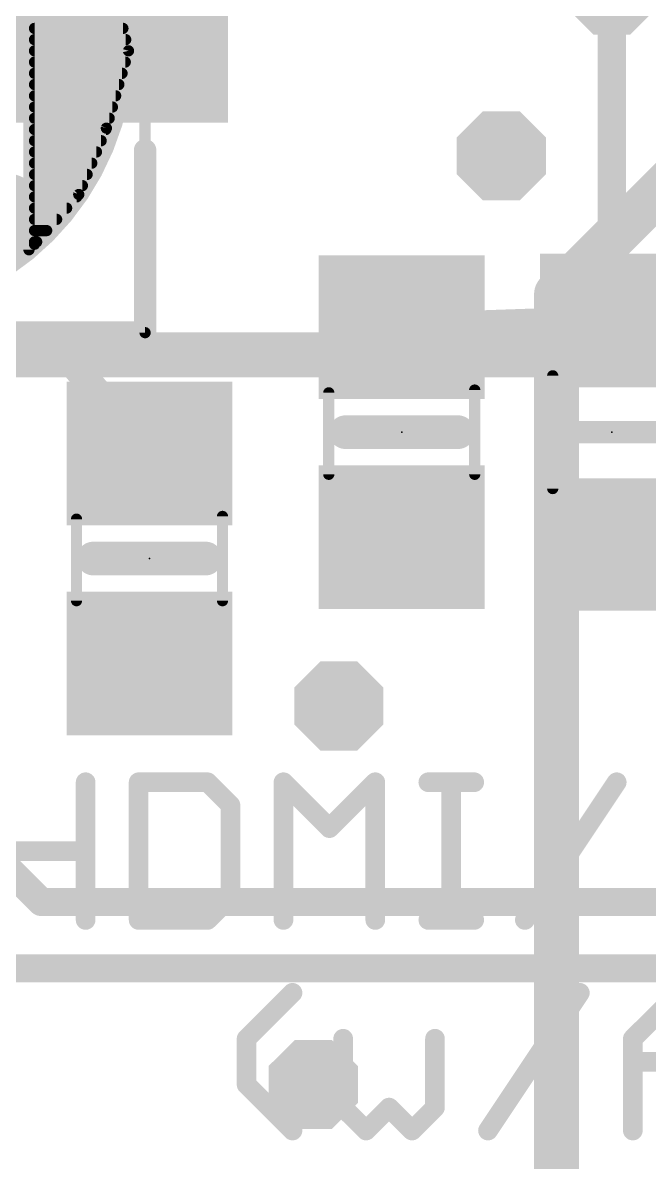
# Model space of a CAD drawing. Extents: x -30 to 79, y -8 to 63.
# Drawn here: x 11.27 to 16.94, y 8.95 to 19.25 of the extents above; entities that cross this region are included whole.
import ezdxf

# ---------------------------------------------------------------- set-up
doc = ezdxf.new("R2010")
doc.units = 0
for name, color, linetype in [('1', 12, 'CONTINUOUS'), ('16', 132, 'CONTINUOUS'), ('18', 3, 'CONTINUOUS'), ('21', 40, 'CONTINUOUS'), ('23', 40, 'CONTINUOUS'), ('51', 253, 'CONTINUOUS')]:
    doc.layers.add(name, color=color, linetype=linetype)

# ---------------------------------------------------------------- blocks, each defined once
blk = doc.blocks.new('RECT')
blk.add_solid([(-0.5, -0.5), (0.5, -0.5), (-0.5, 0.5), (0.5, 0.5)])
blk = doc.blocks.new('OCTAGONV')
at = {"const_width": 0.5}
blk.add_lwpolyline([(-0.25, -0.1036), (-0.25, 0.1036), (-0.1036, 0.25), (0.1036, 0.25), (0.25, 0.1036), (0.25, -0.1036), (0.1036, -0.25), (-0.1036, -0.25), (-0.25, -0.1036), (-0.25, 0.1036)], dxfattribs=at)
blk = doc.blocks.new('ROUNDV')
at = {"const_width": 0.5}
blk.add_lwpolyline([(0, -0.25, 1), (0, 0.25, 1), (0, -0.25)], format="xyb", dxfattribs=at)

msp = doc.modelspace()

# ---------------------------------------------------------------- linework, layer by layer
at = {"layer": '1'}
for points, const_width in [([(16.6, 16.566), (16.6, 19.55)], 0.254), ([(14.7, 16.5), (16.6, 16.566)], 0.254), ([(9.8, 16.25), (11.657, 16.25)], 0.254), ([(11.657, 16.25), (12.419, 15.357)], 0.254), ([(7.591, 15.15), (11.441, 11.3)], 0.254), ([(16.6, 14.534), (18.4, 14.534)], 0.6096), ([(23.7, 11.3), (11.441, 11.3)], 0.254), ([(23.5, 10.7), (11.141, 10.7)], 0.254)]:
    msp.add_lwpolyline(points, dxfattribs=dict(at, const_width=const_width))
for points, const_width in [([(14.6978, 16.5635, 1), (14.7022, 16.4365)], 0.127), ([(16.5365, 16.566, 1), (16.6635, 16.566)], 0.127), ([(16.6022, 16.5025, 1), (16.5978, 16.6295)], 0.127), ([(11.7053, 16.2912, 1), (11.6087, 16.2088)], 0.127), ([(11.657, 16.1865, 1), (11.657, 16.3135)], 0.127), ([(12.3707, 15.3158, 1), (12.4673, 15.3982)], 0.127), ([(16.6, 14.6864, 1), (16.6, 14.3816)], 0.3048), ([(11.441, 11.3635, 1), (11.441, 11.2365)], 0.127), ([(11.3961, 11.2551, 1), (11.4859, 11.3449)], 0.127)]:
    msp.add_lwpolyline(points, format="xyb", dxfattribs=dict(at, const_width=const_width))
at = {"layer": '16', "const_width": 0.4064}
for points in [[(19.75, 20.45), (16.1, 16.8)], [(16.1, 16.8), (16.1, 16.25)], [(9.8, 16.25), (16.1, 16.25)], [(16.1, 16.25), (16.1, 6.75)]]:
    msp.add_lwpolyline(points, dxfattribs=at)
at = {"layer": '16', "const_width": 0.2032}
for points in [[(16.2016, 16.8, 1), (15.9984, 16.8)], [(16.0282, 16.8718, 1), (16.1718, 16.7282)], [(16.2016, 16.25, 1), (15.9984, 16.25)], [(16.1, 16.1484, 1), (16.1, 16.3516)], [(15.9984, 16.25, 1), (16.2016, 16.25)]]:
    msp.add_lwpolyline(points, format="xyb", dxfattribs=at)
at = {"layer": '21'}
for points, const_width in [([(12.379, 18.1), (12.379, 16.45)], 0.2032), ([(12.379, 16.45), (8.529, 16.45)], 0.2032), ([(15.208, 15.55), (14.192, 15.55)], 0.3048), ([(16.092, 15.55), (17.108, 15.55)], 0.2032), ([(12.927, 14.407), (11.911, 14.407)], 0.3048), ([(11.8413, 12.3836), (11.8413, 11.1379)], 0.1778), ([(12.3206, 12.3836), (12.3206, 11.1379)], 0.1778), ([(12.9435, 12.3836), (12.3206, 12.3836)], 0.1778), ([(13.1511, 12.176), (12.9435, 12.3836)], 0.1778), ([(13.6303, 11.1379), (13.6303, 12.3836)], 0.1778), ([(13.6303, 12.3836), (14.0456, 11.9683)], 0.1778), ([(14.0456, 11.9683), (14.4608, 12.3836)], 0.1778), ([(14.4608, 12.3836), (14.4608, 11.1379)], 0.1778), ([(14.9401, 12.3836), (15.3553, 12.3836)], 0.1778), ([(15.1477, 11.1379), (15.1477, 12.3836)], 0.1778), ([(15.8132, 11.1379), (16.6437, 12.3836)], 0.1778), ([(13.1511, 11.3455), (13.1511, 12.176)], 0.1778), ([(11.0109, 11.7607), (11.8413, 11.7607)], 0.1778), ([(12.9435, 11.1379), (13.1511, 11.3455)], 0.1778), ([(12.3206, 11.1379), (12.9435, 11.1379)], 0.1778), ([(14.9401, 11.1379), (15.3553, 11.1379)], 0.1778), ([(13.2969, 10.0633), (13.7121, 10.4786)], 0.1778), ([(15.4798, 9.2329), (16.3102, 10.4786)], 0.1778), ([(16.7895, 10.0633), (17.2047, 10.4786)], 0.1778), ([(13.2969, 9.6481), (13.2969, 10.0633)], 0.1778), ([(14.17, 10.0633), (14.17, 9.4405)], 0.1778), ([(15.0005, 9.4405), (15.0005, 10.0633)], 0.1778), ([(16.7895, 9.2329), (16.7895, 10.0633)], 0.1778), ([(16.7895, 9.8557), (17.6199, 9.8557)], 0.1778), ([(13.7121, 9.2329), (13.2969, 9.6481)], 0.1778), ([(14.17, 9.4405), (14.3777, 9.2329)], 0.1778), ([(14.3777, 9.2329), (14.5853, 9.4405)], 0.1778), ([(14.5853, 9.4405), (14.7929, 9.2329)], 0.1778), ([(14.7929, 9.2329), (15.0005, 9.4405)], 0.1778)]:
    msp.add_lwpolyline(points, dxfattribs=dict(at, const_width=const_width))
for points, const_width in [([(12.4298, 18.1, 1), (12.3282, 18.1)], 0.1016), ([(12.3282, 16.45, 1), (12.4298, 16.45)], 0.1016), ([(12.379, 16.3992, 1), (12.379, 16.5008)], 0.1016), ([(14.192, 15.6262, 1), (14.192, 15.4738)], 0.1524), ([(15.208, 15.4738, 1), (15.208, 15.6262)], 0.1524), ([(16.092, 15.6008, 1), (16.092, 15.4992)], 0.1016), ([(11.911, 14.4832, 1), (11.911, 14.3308)], 0.1524), ([(12.927, 14.3308, 1), (12.927, 14.4832)], 0.1524), ([(11.8858, 12.3836, 1), (11.7969, 12.3836)], 0.0889), ([(12.3651, 12.3836, 1), (12.2762, 12.3836)], 0.0889), ([(12.3206, 12.428, 1), (12.3206, 12.3391)], 0.0889), ([(12.9749, 12.415, 1), (12.912, 12.3521)], 0.0889), ([(12.9435, 12.3391, 1), (12.9435, 12.428)], 0.0889), ([(13.6618, 12.415, 1), (13.5989, 12.3521)], 0.0889), ([(13.6748, 12.3836, 1), (13.5859, 12.3836)], 0.0889), ([(14.5052, 12.3836, 1), (14.4163, 12.3836)], 0.0889), ([(14.4922, 12.3521, 1), (14.4294, 12.415)], 0.0889), ([(14.9401, 12.428, 1), (14.9401, 12.3391)], 0.0889), ([(15.1921, 12.3836, 1), (15.1032, 12.3836)], 0.0889), ([(15.3553, 12.3391, 1), (15.3553, 12.428)], 0.0889), ([(16.6807, 12.3589, 1), (16.6067, 12.4082)], 0.0889), ([(13.1955, 12.176, 1), (13.1066, 12.176)], 0.0889), ([(13.1196, 12.1445, 1), (13.1825, 12.2074)], 0.0889), ([(14.0141, 11.9998, 1), (14.077, 11.9369)], 0.0889), ([(14.0141, 11.9369, 1), (14.077, 11.9998)], 0.0889), ([(11.8413, 11.7163, 1), (11.8413, 11.8052)], 0.0889), ([(13.1066, 11.3455, 1), (13.1955, 11.3455)], 0.0889), ([(13.1825, 11.3141, 1), (13.1196, 11.3769)], 0.0889), ([(11.7969, 11.1379, 1), (11.8858, 11.1379)], 0.0889), ([(12.2762, 11.1379, 1), (12.3651, 11.1379)], 0.0889), ([(12.3206, 11.1823, 1), (12.3206, 11.0935)], 0.0889), ([(12.912, 11.1693, 1), (12.9749, 11.1065)], 0.0889), ([(12.9435, 11.0935, 1), (12.9435, 11.1823)], 0.0889), ([(13.5859, 11.1379, 1), (13.6748, 11.1379)], 0.0889), ([(14.4163, 11.1379, 1), (14.5052, 11.1379)], 0.0889), ([(14.9401, 11.1823, 1), (14.9401, 11.0935)], 0.0889), ([(15.1032, 11.1379, 1), (15.1921, 11.1379)], 0.0889), ([(15.3553, 11.0935, 1), (15.3553, 11.1823)], 0.0889), ([(15.7762, 11.1626, 1), (15.8502, 11.1132)], 0.0889), ([(13.7435, 10.4471, 1), (13.6807, 10.51)], 0.0889), ([(16.3472, 10.4539, 1), (16.2732, 10.5032)], 0.0889), ([(13.3414, 10.0633, 1), (13.2525, 10.0633)], 0.0889), ([(13.2655, 10.0948, 1), (13.3283, 10.0319)], 0.0889), ([(14.2145, 10.0633, 1), (14.1256, 10.0633)], 0.0889), ([(15.0449, 10.0633, 1), (14.956, 10.0633)], 0.0889), ([(16.834, 10.0633, 1), (16.745, 10.0633)], 0.0889), ([(16.7581, 10.0948, 1), (16.8209, 10.0319)], 0.0889), ([(16.7895, 9.9002, 1), (16.7895, 9.8113)], 0.0889), ([(13.3283, 9.6795, 1), (13.2655, 9.6167)], 0.0889), ([(13.2525, 9.6481, 1), (13.3414, 9.6481)], 0.0889), ([(14.2015, 9.4719, 1), (14.1386, 9.4091)], 0.0889), ([(14.1256, 9.4405, 1), (14.2145, 9.4405)], 0.0889), ([(14.6167, 9.4719, 1), (14.5538, 9.4091)], 0.0889), ([(14.6167, 9.4091, 1), (14.5538, 9.4719)], 0.0889), ([(14.956, 9.4405, 1), (15.0449, 9.4405)], 0.0889), ([(15.0319, 9.4091, 1), (14.9691, 9.4719)], 0.0889), ([(13.6807, 9.2015, 1), (13.7435, 9.2643)], 0.0889), ([(14.3462, 9.2643, 1), (14.4091, 9.2015)], 0.0889), ([(14.3462, 9.2015, 1), (14.4091, 9.2643)], 0.0889), ([(14.7615, 9.2643, 1), (14.8243, 9.2015)], 0.0889), ([(14.7615, 9.2015, 1), (14.8243, 9.2643)], 0.0889), ([(15.4428, 9.2576, 1), (15.5168, 9.2082)], 0.0889), ([(16.745, 9.2329, 1), (16.834, 9.2329)], 0.0889)]:
    msp.add_lwpolyline(points, format="xyb", dxfattribs=dict(at, const_width=const_width))
at = {"layer": '23'}
for p in [(14.7, 15.55), (16.6, 15.55), (12.419, 14.407)]:
    msp.add_point(p, dxfattribs=at)
at = {"layer": '51', "const_width": 0.1016}
for points in [[(12.379, 21.65), (12.379, 16.45)], [(11.329, 17.2), (11.329, 20.9)], [(11.379, 20.85), (11.379, 17.25)], [(12.229, 19), (12.029, 19.8)], [(11.379, 19.304), (12.153, 19.304)], [(11.379, 19.2024), (12.1784, 19.2024)], [(11.379, 19.1008), (12.2038, 19.1008)], [(11.379, 18.9992), (12.2288, 18.9992)], [(12.029, 18.3), (12.229, 19)], [(11.379, 18.8976), (12.1997, 18.8976)], [(11.379, 18.796), (12.1707, 18.796)], [(11.379, 18.6944), (12.1417, 18.6944)], [(11.379, 18.5928), (12.1127, 18.5928)], [(11.379, 18.4912), (12.0836, 18.4912)], [(11.379, 18.3896), (12.0546, 18.3896)], [(11.779, 17.7), (12.029, 18.3)], [(11.379, 18.288), (12.024, 18.288)], [(11.379, 18.1864), (11.9817, 18.1864)], [(11.379, 18.0848), (11.9393, 18.0848)], [(11.379, 17.9832), (11.897, 17.9832)], [(11.379, 17.8816), (11.8547, 17.8816)], [(11.379, 17.78), (11.8123, 17.78)], [(11.379, 17.25), (11.779, 17.7)], [(11.379, 17.6784), (11.7598, 17.6784)], [(11.379, 17.5768), (11.6695, 17.5768)], [(11.379, 17.4752), (11.5792, 17.4752)], [(11.379, 17.3736), (11.4889, 17.3736)], [(11.379, 17.272), (11.3986, 17.272)], [(12.379, 16.45), (8.529, 16.45)], [(16.065, 15.04), (16.065, 16.06)], [(15.36, 15.931), (15.36, 15.169)], [(14.04, 15.906), (14.04, 15.169)], [(11.759, 14.763), (11.759, 14.026)], [(13.079, 14.788), (13.079, 14.026)]]:
    msp.add_lwpolyline(points, dxfattribs=at)
at = {"layer": '51'}
for points, const_width in [([(9.779, 16.6, 1), (9.779, 21.5, 1), (9.779, 16.6)], 0.1016), ([(11.379, 19.2278, 1), (11.379, 19.177)], 0.0508), ([(12.1784, 19.177, 1), (12.1784, 19.2278)], 0.0508), ([(11.379, 19.1262, 1), (11.379, 19.0754)], 0.0508), ([(12.2038, 19.0754, 1), (12.2038, 19.1262)], 0.0508), ([(11.379, 19.0246, 1), (11.379, 18.9738)], 0.0508), ([(12.2044, 18.9938, 1), (12.2536, 19.0062)], 0.0508), ([(12.2534, 18.993, 1), (12.2046, 19.007)], 0.0508), ([(12.2288, 18.9738, 1), (12.2288, 19.0246)], 0.0508), ([(11.379, 18.923, 1), (11.379, 18.8722)], 0.0508), ([(12.1997, 18.8722, 1), (12.1997, 18.923)], 0.0508), ([(11.379, 18.8214, 1), (11.379, 18.7706)], 0.0508), ([(12.1707, 18.7706, 1), (12.1707, 18.8214)], 0.0508), ([(11.379, 18.7198, 1), (11.379, 18.669)], 0.0508), ([(12.1417, 18.669, 1), (12.1417, 18.7198)], 0.0508), ([(11.379, 18.6182, 1), (11.379, 18.5674)], 0.0508), ([(12.1127, 18.5674, 1), (12.1127, 18.6182)], 0.0508), ([(11.379, 18.5166, 1), (11.379, 18.4658)], 0.0508), ([(12.0836, 18.4658, 1), (12.0836, 18.5166)], 0.0508), ([(11.379, 18.415, 1), (11.379, 18.3642)], 0.0508), ([(12.0524, 18.2902, 1), (12.0056, 18.3098)], 0.0508), ([(12.0546, 18.3642, 1), (12.0546, 18.415)], 0.0508), ([(11.379, 18.3134, 1), (11.379, 18.2626)], 0.0508), ([(12.0046, 18.307, 1), (12.0534, 18.293)], 0.0508), ([(12.024, 18.2626, 1), (12.024, 18.3134)], 0.0508), ([(11.379, 18.2118, 1), (11.379, 18.161)], 0.0508), ([(11.9817, 18.161, 1), (11.9817, 18.2118)], 0.0508), ([(11.379, 18.1102, 1), (11.379, 18.0594)], 0.0508), ([(11.9393, 18.0594, 1), (11.9393, 18.1102)], 0.0508), ([(11.379, 18.0086, 1), (11.379, 17.9578)], 0.0508), ([(11.897, 17.9578, 1), (11.897, 18.0086)], 0.0508), ([(11.379, 17.907, 1), (11.379, 17.8562)], 0.0508), ([(11.379, 17.8054, 1), (11.379, 17.7546)], 0.0508), ([(11.8123, 17.7546, 1), (11.8123, 17.8054)], 0.0508), ([(11.8547, 17.8562, 1), (11.8547, 17.907)], 0.0508), ([(11.379, 17.7038, 1), (11.379, 17.653)], 0.0508), ([(11.7556, 17.7098, 1), (11.8024, 17.6902)], 0.0508), ([(11.7598, 17.653, 1), (11.7598, 17.7038)], 0.0508), ([(11.798, 17.6831, 1), (11.76, 17.7169)], 0.0508), ([(11.379, 17.6022, 1), (11.379, 17.5514)], 0.0508), ([(11.6695, 17.5514, 1), (11.6695, 17.6022)], 0.0508), ([(11.379, 17.5006, 1), (11.379, 17.4498)], 0.0508), ([(11.5792, 17.4498, 1), (11.5792, 17.5006)], 0.0508), ([(11.379, 17.399, 1), (11.379, 17.3482)], 0.0508), ([(11.4889, 17.3482, 1), (11.4889, 17.399)], 0.0508), ([(11.379, 17.2974, 1), (11.379, 17.2466)], 0.0508), ([(11.3986, 17.2466, 1), (11.3986, 17.2974)], 0.0508), ([(11.3036, 17.2, 1), (11.3544, 17.2)], 0.0508), ([(11.36, 17.2669, 1), (11.398, 17.2331)], 0.0508), ([(11.3536, 17.25, 1), (11.4044, 17.25)], 0.0508), ([(12.379, 16.4246, 1), (12.379, 16.4754)], 0.0508), ([(12.3536, 16.45, 1), (12.4044, 16.45)], 0.0508), ([(16.0904, 16.06, 1), (16.0396, 16.06)], 0.0508), ([(15.3854, 15.931, 1), (15.3346, 15.931)], 0.0508), ([(14.0654, 15.906, 1), (14.0146, 15.906)], 0.0508), ([(14.0146, 15.169, 1), (14.0654, 15.169)], 0.0508), ([(15.3346, 15.169, 1), (15.3854, 15.169)], 0.0508), ([(16.0396, 15.04, 1), (16.0904, 15.04)], 0.0508), ([(11.7844, 14.763, 1), (11.7336, 14.763)], 0.0508), ([(13.1044, 14.788, 1), (13.0536, 14.788)], 0.0508), ([(11.7336, 14.026, 1), (11.7844, 14.026)], 0.0508), ([(13.0536, 14.026, 1), (13.1044, 14.026)], 0.0508)]:
    msp.add_lwpolyline(points, format="xyb", dxfattribs=dict(at, const_width=const_width))

# ---------------------------------------------------------------- block references
at = {"layer": '1'}
for p, xscale, yscale, rotation in [((11.829, 19.05), 2.6, 1.4, 180), ((14.7, 16.5), 1.3, 1.5, 270), ((16.6, 16.566), 1.2, 1.3, 90), ((12.419, 15.357), 1.3, 1.5, 270), ((14.7, 14.6), 1.3, 1.5, 270), ((16.6, 14.534), 1.2, 1.3, 90), ((12.419, 13.457), 1.3, 1.5, 270)]:
    msp.add_blockref('RECT', p, dxfattribs=dict(at, xscale=xscale, yscale=yscale, rotation=rotation))
at = {"layer": '18', "xscale": 0.8064, "yscale": 0.8064}
for name, p in [('OCTAGONV', (16.6, 19.55)), ('OCTAGONV', (16.6, 19.55)), ('OCTAGONV', (15.6, 18.05)), ('OCTAGONV', (15.6, 18.05)), ('ROUNDV', (11.101, 17.491)), ('ROUNDV', (11.101, 17.491)), ('OCTAGONV', (14.131, 13.073)), ('OCTAGONV', (14.131, 13.073)), ('OCTAGONV', (13.9, 9.65)), ('OCTAGONV', (13.9, 9.65))]:
    msp.add_blockref(name, p, dxfattribs=at)
at = {"layer": '51'}
for p, xscale, yscale, rotation in [((12.454, 19.05), 0.55, 0.7, 180), ((14.7012, 16.2672), 0.7501, 1.4501, 270), ((16.6, 16.2532), 0.5936, 1.3, 90), ((12.4202, 15.1242), 0.7501, 1.4501, 270), ((14.7012, 14.8194), 0.7501, 1.4501, 270), ((16.6, 14.8416), 0.5832, 1.3, 90), ((12.4202, 13.6764), 0.7501, 1.4501, 270)]:
    msp.add_blockref('RECT', p, dxfattribs=dict(at, xscale=xscale, yscale=yscale, rotation=rotation))

doc.saveas('drawing.dxf')
